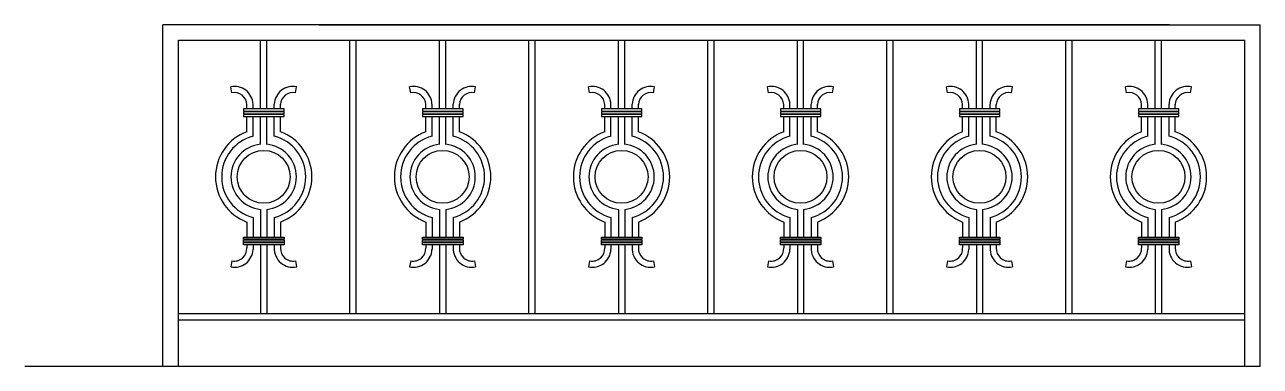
# Model space of a CAD drawing. Header units: millimetres. Extents: x -2048.46 to -2044.48, y 1297 to 1301.18.
# Drawn here: x -2048.459 to -2044.483, y 1300.078 to 1301.178 of the extents above; entities that cross this region are included whole.
import ezdxf

# ---------------------------------------------------------------- set-up
doc = ezdxf.new("R2010")
doc.units = ezdxf.units.MM

msp = doc.modelspace()

# ---------------------------------------------------------------- linework, layer by layer
at = {"color": 2}
for p, q in [((-2044.774, 1301.1779), (-2048.0141, 1301.1778)), ((-2048.0141, 1300.0778), (-2048.0141, 1301.1778)), ((-2047.5112, 1301.1779), (-2044.4827, 1301.1779)), ((-2044.4827, 1300.0779), (-2044.4827, 1301.1779)), ((-2047.9641, 1300.0779), (-2047.9641, 1301.1279)), ((-2047.9641, 1301.1279), (-2044.5327, 1301.1279)), ((-2047.6999, 1300.9064), (-2047.6999, 1301.1278)), ((-2047.6799, 1300.9064), (-2047.6799, 1301.1278)), ((-2047.4122, 1300.2479), (-2047.4122, 1301.1279)), ((-2047.3922, 1300.2479), (-2047.3922, 1301.1279)), ((-2047.1241, 1300.9064), (-2047.1241, 1301.1279)), ((-2047.1041, 1300.9064), (-2047.1041, 1301.1279)), ((-2046.8363, 1300.2479), (-2046.8363, 1301.1279)), ((-2046.8163, 1300.2479), (-2046.8163, 1301.1279)), ((-2046.5482, 1300.9064), (-2046.5482, 1301.1279)), ((-2046.5282, 1300.9064), (-2046.5282, 1301.1279)), ((-2046.2604, 1300.2479), (-2046.2604, 1301.1279)), ((-2046.2404, 1300.2479), (-2046.2404, 1301.1279)), ((-2045.9723, 1300.9064), (-2045.9723, 1301.1279)), ((-2045.9523, 1300.9064), (-2045.9523, 1301.1279)), ((-2045.6845, 1300.2479), (-2045.6845, 1301.1279)), ((-2045.6645, 1300.2479), (-2045.6645, 1301.1279)), ((-2045.3964, 1300.9064), (-2045.3964, 1301.1279)), ((-2045.3764, 1300.9064), (-2045.3764, 1301.1279)), ((-2045.1086, 1300.2479), (-2045.1086, 1301.1279)), ((-2045.0886, 1300.2479), (-2045.0886, 1301.1279)), ((-2044.8205, 1300.9064), (-2044.8205, 1301.1279)), ((-2044.8005, 1300.9064), (-2044.8005, 1301.1279)), ((-2044.5327, 1300.0779), (-2044.5327, 1301.1279)), ((-2044.5327, 1300.2479), (-2044.5327, 1301.1279)), ((-2047.7927, 1300.9582), (-2047.7961, 1300.9779)), ((-2047.6999, 1300.9064), (-2047.6999, 1300.9641)), ((-2047.6799, 1300.9064), (-2047.6799, 1300.9641)), ((-2047.5872, 1300.9582), (-2047.5838, 1300.9779)), ((-2047.2168, 1300.9582), (-2047.2202, 1300.9779)), ((-2047.1241, 1300.9064), (-2047.1241, 1300.9641)), ((-2047.1041, 1300.9064), (-2047.1041, 1300.9641)), ((-2047.0113, 1300.9582), (-2047.0079, 1300.9779)), ((-2046.6409, 1300.9582), (-2046.6443, 1300.9779)), ((-2046.5482, 1300.9064), (-2046.5482, 1300.9641)), ((-2046.5282, 1300.9064), (-2046.5282, 1300.9641)), ((-2046.4354, 1300.9582), (-2046.432, 1300.9779)), ((-2046.0651, 1300.9582), (-2046.0684, 1300.9779)), ((-2045.9723, 1300.9064), (-2045.9723, 1300.9641)), ((-2045.9523, 1300.9064), (-2045.9523, 1300.9641)), ((-2045.8595, 1300.9582), (-2045.8561, 1300.9779)), ((-2045.4892, 1300.9582), (-2045.4926, 1300.9779)), ((-2045.3964, 1300.9064), (-2045.3964, 1300.9641)), ((-2045.3764, 1300.9064), (-2045.3764, 1300.9641)), ((-2045.2836, 1300.9582), (-2045.2802, 1300.9779)), ((-2044.9133, 1300.9582), (-2044.9167, 1300.9779)), ((-2044.8205, 1300.9064), (-2044.8205, 1300.9641)), ((-2044.8005, 1300.9064), (-2044.8005, 1300.9641)), ((-2044.7077, 1300.9582), (-2044.7043, 1300.9779)), ((-2047.7441, 1300.9064), (-2047.7441, 1300.9215)), ((-2047.7241, 1300.9064), (-2047.7241, 1300.922)), ((-2047.6558, 1300.9064), (-2047.6558, 1300.922)), ((-2047.6358, 1300.9064), (-2047.6358, 1300.9215)), ((-2047.1682, 1300.9064), (-2047.1682, 1300.9215)), ((-2047.1482, 1300.9064), (-2047.1482, 1300.922)), ((-2047.0799, 1300.9064), (-2047.0799, 1300.922)), ((-2047.0599, 1300.9064), (-2047.0599, 1300.9215)), ((-2046.5923, 1300.9064), (-2046.5923, 1300.9215)), ((-2046.5723, 1300.9064), (-2046.5723, 1300.922)), ((-2046.504, 1300.9064), (-2046.504, 1300.922)), ((-2046.484, 1300.9064), (-2046.484, 1300.9215)), ((-2046.0164, 1300.9064), (-2046.0164, 1300.9215)), ((-2045.9964, 1300.9064), (-2045.9964, 1300.922)), ((-2045.9281, 1300.9064), (-2045.9281, 1300.922)), ((-2045.9081, 1300.9064), (-2045.9081, 1300.9215)), ((-2045.4405, 1300.9064), (-2045.4405, 1300.9215)), ((-2045.4205, 1300.9064), (-2045.4205, 1300.922)), ((-2045.3522, 1300.9064), (-2045.3522, 1300.922)), ((-2045.3322, 1300.9064), (-2045.3322, 1300.9215)), ((-2044.8646, 1300.9064), (-2044.8646, 1300.9215)), ((-2044.8446, 1300.9064), (-2044.8446, 1300.922)), ((-2044.7763, 1300.9064), (-2044.7763, 1300.922)), ((-2044.7563, 1300.9064), (-2044.7563, 1300.9215)), ((-2047.7441, 1300.8977), (-2047.7441, 1300.8994)), ((-2047.7441, 1300.8889), (-2047.7441, 1300.8907)), ((-2047.7441, 1300.8334), (-2047.7441, 1300.882)), ((-2047.7241, 1300.8977), (-2047.7241, 1300.8994)), ((-2047.7241, 1300.8889), (-2047.7241, 1300.8907)), ((-2047.7241, 1300.8187), (-2047.7241, 1300.882)), ((-2047.6999, 1300.8975), (-2047.6999, 1300.8994)), ((-2047.6999, 1300.8975), (-2047.6999, 1300.8994)), ((-2047.6999, 1300.8889), (-2047.6999, 1300.8907)), ((-2047.6999, 1300.8889), (-2047.6999, 1300.8907)), ((-2047.6999, 1300.7926), (-2047.6999, 1300.882)), ((-2047.6999, 1300.8428), (-2047.6999, 1300.882)), ((-2047.6799, 1300.8975), (-2047.6799, 1300.8994)), ((-2047.6799, 1300.8975), (-2047.6799, 1300.8994)), ((-2047.6799, 1300.8889), (-2047.6799, 1300.8907)), ((-2047.6799, 1300.8889), (-2047.6799, 1300.8907)), ((-2047.6799, 1300.7926), (-2047.6799, 1300.882)), ((-2047.6799, 1300.8428), (-2047.6799, 1300.882)), ((-2047.6558, 1300.8977), (-2047.6558, 1300.8994)), ((-2047.6558, 1300.8889), (-2047.6558, 1300.8907)), ((-2047.6558, 1300.8187), (-2047.6558, 1300.882)), ((-2047.6358, 1300.8977), (-2047.6358, 1300.8994)), ((-2047.6358, 1300.8889), (-2047.6358, 1300.8907)), ((-2047.6358, 1300.8334), (-2047.6358, 1300.882)), ((-2047.1682, 1300.8977), (-2047.1682, 1300.8994)), ((-2047.1682, 1300.889), (-2047.1682, 1300.8907)), ((-2047.1682, 1300.8334), (-2047.1682, 1300.882)), ((-2047.1482, 1300.8977), (-2047.1482, 1300.8994)), ((-2047.1482, 1300.889), (-2047.1482, 1300.8907)), ((-2047.1482, 1300.8187), (-2047.1482, 1300.882)), ((-2047.1241, 1300.8975), (-2047.1241, 1300.8994)), ((-2047.1241, 1300.8975), (-2047.1241, 1300.8994)), ((-2047.1241, 1300.889), (-2047.1241, 1300.8907)), ((-2047.1241, 1300.889), (-2047.1241, 1300.8907)), ((-2047.1241, 1300.8428), (-2047.1241, 1300.882)), ((-2047.1241, 1300.7926), (-2047.1241, 1300.882)), ((-2047.1041, 1300.8975), (-2047.1041, 1300.8994)), ((-2047.1041, 1300.8975), (-2047.1041, 1300.8994)), ((-2047.1041, 1300.889), (-2047.1041, 1300.8907)), ((-2047.1041, 1300.889), (-2047.1041, 1300.8907)), ((-2047.1041, 1300.8428), (-2047.1041, 1300.882)), ((-2047.1041, 1300.7926), (-2047.1041, 1300.882)), ((-2047.0799, 1300.8977), (-2047.0799, 1300.8994)), ((-2047.0799, 1300.889), (-2047.0799, 1300.8907)), ((-2047.0799, 1300.8187), (-2047.0799, 1300.882)), ((-2047.0599, 1300.8977), (-2047.0599, 1300.8994)), ((-2047.0599, 1300.889), (-2047.0599, 1300.8907)), ((-2047.0599, 1300.8334), (-2047.0599, 1300.882)), ((-2046.5923, 1300.8977), (-2046.5923, 1300.8994)), ((-2046.5923, 1300.889), (-2046.5923, 1300.8907)), ((-2046.5923, 1300.8334), (-2046.5923, 1300.882)), ((-2046.5723, 1300.8977), (-2046.5723, 1300.8994)), ((-2046.5723, 1300.889), (-2046.5723, 1300.8907)), ((-2046.5723, 1300.8187), (-2046.5723, 1300.882)), ((-2046.5482, 1300.8975), (-2046.5482, 1300.8994)), ((-2046.5482, 1300.8975), (-2046.5482, 1300.8994)), ((-2046.5482, 1300.889), (-2046.5482, 1300.8907)), ((-2046.5482, 1300.889), (-2046.5482, 1300.8907)), ((-2046.5482, 1300.7926), (-2046.5482, 1300.882)), ((-2046.5482, 1300.8428), (-2046.5482, 1300.882)), ((-2046.5282, 1300.8975), (-2046.5282, 1300.8994)), ((-2046.5282, 1300.8975), (-2046.5282, 1300.8994)), ((-2046.5282, 1300.889), (-2046.5282, 1300.8907)), ((-2046.5282, 1300.889), (-2046.5282, 1300.8907)), ((-2046.5282, 1300.7926), (-2046.5282, 1300.882)), ((-2046.5282, 1300.8428), (-2046.5282, 1300.882)), ((-2046.504, 1300.8977), (-2046.504, 1300.8994)), ((-2046.504, 1300.889), (-2046.504, 1300.8907)), ((-2046.504, 1300.8187), (-2046.504, 1300.882)), ((-2046.484, 1300.8977), (-2046.484, 1300.8994)), ((-2046.484, 1300.889), (-2046.484, 1300.8907)), ((-2046.484, 1300.8334), (-2046.484, 1300.882)), ((-2046.0164, 1300.8977), (-2046.0164, 1300.8994)), ((-2046.0164, 1300.889), (-2046.0164, 1300.8907)), ((-2046.0164, 1300.8334), (-2046.0164, 1300.882)), ((-2045.9964, 1300.8977), (-2045.9964, 1300.8994)), ((-2045.9964, 1300.889), (-2045.9964, 1300.8907)), ((-2045.9964, 1300.8187), (-2045.9964, 1300.882)), ((-2045.9723, 1300.8975), (-2045.9723, 1300.8994)), ((-2045.9723, 1300.8975), (-2045.9723, 1300.8994)), ((-2045.9723, 1300.889), (-2045.9723, 1300.8907)), ((-2045.9723, 1300.889), (-2045.9723, 1300.8907)), ((-2045.9723, 1300.7926), (-2045.9723, 1300.882)), ((-2045.9723, 1300.8428), (-2045.9723, 1300.882)), ((-2045.9523, 1300.8975), (-2045.9523, 1300.8994)), ((-2045.9523, 1300.8975), (-2045.9523, 1300.8994)), ((-2045.9523, 1300.889), (-2045.9523, 1300.8907)), ((-2045.9523, 1300.889), (-2045.9523, 1300.8907)), ((-2045.9523, 1300.7926), (-2045.9523, 1300.882)), ((-2045.9523, 1300.8428), (-2045.9523, 1300.882)), ((-2045.9281, 1300.8977), (-2045.9281, 1300.8994)), ((-2045.9281, 1300.889), (-2045.9281, 1300.8907)), ((-2045.9281, 1300.8187), (-2045.9281, 1300.882)), ((-2045.9081, 1300.8977), (-2045.9081, 1300.8994)), ((-2045.9081, 1300.889), (-2045.9081, 1300.8907)), ((-2045.9081, 1300.8334), (-2045.9081, 1300.882)), ((-2045.4405, 1300.8977), (-2045.4405, 1300.8994)), ((-2045.4405, 1300.889), (-2045.4405, 1300.8907)), ((-2045.4405, 1300.8334), (-2045.4405, 1300.882)), ((-2045.4205, 1300.8977), (-2045.4205, 1300.8994)), ((-2045.4205, 1300.889), (-2045.4205, 1300.8907)), ((-2045.4205, 1300.8187), (-2045.4205, 1300.882)), ((-2045.3964, 1300.8975), (-2045.3964, 1300.8994)), ((-2045.3964, 1300.8975), (-2045.3964, 1300.8994)), ((-2045.3964, 1300.889), (-2045.3964, 1300.8907)), ((-2045.3964, 1300.889), (-2045.3964, 1300.8907)), ((-2045.3964, 1300.7926), (-2045.3964, 1300.882)), ((-2045.3964, 1300.8428), (-2045.3964, 1300.882)), ((-2045.3764, 1300.8975), (-2045.3764, 1300.8994)), ((-2045.3764, 1300.8975), (-2045.3764, 1300.8994)), ((-2045.3764, 1300.889), (-2045.3764, 1300.8907)), ((-2045.3764, 1300.889), (-2045.3764, 1300.8907)), ((-2045.3764, 1300.7926), (-2045.3764, 1300.882)), ((-2045.3764, 1300.8428), (-2045.3764, 1300.882)), ((-2045.3522, 1300.8977), (-2045.3522, 1300.8994)), ((-2045.3522, 1300.889), (-2045.3522, 1300.8907)), ((-2045.3522, 1300.8187), (-2045.3522, 1300.882)), ((-2045.3322, 1300.8977), (-2045.3322, 1300.8994)), ((-2045.3322, 1300.889), (-2045.3322, 1300.8907)), ((-2045.3322, 1300.8334), (-2045.3322, 1300.882)), ((-2044.8646, 1300.8977), (-2044.8646, 1300.8994)), ((-2044.8646, 1300.889), (-2044.8646, 1300.8907)), ((-2044.8646, 1300.8334), (-2044.8646, 1300.882)), ((-2044.8446, 1300.8977), (-2044.8446, 1300.8994)), ((-2044.8446, 1300.889), (-2044.8446, 1300.8907)), ((-2044.8446, 1300.8187), (-2044.8446, 1300.882)), ((-2044.8205, 1300.8975), (-2044.8205, 1300.8994)), ((-2044.8205, 1300.8975), (-2044.8205, 1300.8994)), ((-2044.8205, 1300.889), (-2044.8205, 1300.8907)), ((-2044.8205, 1300.889), (-2044.8205, 1300.8907)), ((-2044.8205, 1300.7926), (-2044.8205, 1300.882)), ((-2044.8205, 1300.8428), (-2044.8205, 1300.882)), ((-2044.8005, 1300.8975), (-2044.8005, 1300.8994)), ((-2044.8005, 1300.8975), (-2044.8005, 1300.8994)), ((-2044.8005, 1300.889), (-2044.8005, 1300.8907)), ((-2044.8005, 1300.889), (-2044.8005, 1300.8907)), ((-2044.8005, 1300.7926), (-2044.8005, 1300.882)), ((-2044.8005, 1300.8428), (-2044.8005, 1300.882)), ((-2044.7763, 1300.8977), (-2044.7763, 1300.8994)), ((-2044.7763, 1300.889), (-2044.7763, 1300.8907)), ((-2044.7763, 1300.8187), (-2044.7763, 1300.882)), ((-2044.7563, 1300.8977), (-2044.7563, 1300.8994)), ((-2044.7563, 1300.889), (-2044.7563, 1300.8907)), ((-2044.7563, 1300.8334), (-2044.7563, 1300.882)), ((-2047.7241, 1300.557), (-2047.7241, 1300.4938)), ((-2047.6999, 1300.5831), (-2047.6999, 1300.4938)), ((-2047.6799, 1300.5831), (-2047.6799, 1300.4938)), ((-2047.6558, 1300.557), (-2047.6558, 1300.4938)), ((-2047.1482, 1300.557), (-2047.1482, 1300.4938)), ((-2047.1241, 1300.5831), (-2047.1241, 1300.4938)), ((-2047.1041, 1300.5831), (-2047.1041, 1300.4938)), ((-2047.0799, 1300.557), (-2047.0799, 1300.4938)), ((-2046.5723, 1300.557), (-2046.5723, 1300.4938)), ((-2046.5482, 1300.5831), (-2046.5482, 1300.4938)), ((-2046.5282, 1300.5831), (-2046.5282, 1300.4938)), ((-2046.504, 1300.557), (-2046.504, 1300.4938)), ((-2045.9964, 1300.557), (-2045.9964, 1300.4938)), ((-2045.9723, 1300.5831), (-2045.9723, 1300.4938)), ((-2045.9523, 1300.5831), (-2045.9523, 1300.4938)), ((-2045.9281, 1300.557), (-2045.9281, 1300.4938)), ((-2045.4205, 1300.557), (-2045.4205, 1300.4938)), ((-2045.3964, 1300.5831), (-2045.3964, 1300.4938)), ((-2045.3764, 1300.5831), (-2045.3764, 1300.4938)), ((-2045.3522, 1300.557), (-2045.3522, 1300.4938)), ((-2044.8446, 1300.557), (-2044.8446, 1300.4938)), ((-2044.8205, 1300.5831), (-2044.8205, 1300.4938)), ((-2044.8005, 1300.5831), (-2044.8005, 1300.4938)), ((-2044.7763, 1300.557), (-2044.7763, 1300.4938)), ((-2047.7441, 1300.5424), (-2047.7441, 1300.4938)), ((-2047.6999, 1300.5329), (-2047.6999, 1300.4938)), ((-2047.6799, 1300.5329), (-2047.6799, 1300.4938)), ((-2047.6358, 1300.5424), (-2047.6358, 1300.4938)), ((-2047.1682, 1300.5424), (-2047.1682, 1300.4938)), ((-2047.1241, 1300.533), (-2047.1241, 1300.4938)), ((-2047.1041, 1300.533), (-2047.1041, 1300.4938)), ((-2047.0599, 1300.5424), (-2047.0599, 1300.4938)), ((-2046.5923, 1300.5424), (-2046.5923, 1300.4938)), ((-2046.5482, 1300.533), (-2046.5482, 1300.4938)), ((-2046.5282, 1300.533), (-2046.5282, 1300.4938)), ((-2046.484, 1300.5424), (-2046.484, 1300.4938)), ((-2046.0164, 1300.5424), (-2046.0164, 1300.4938)), ((-2045.9723, 1300.533), (-2045.9723, 1300.4938)), ((-2045.9523, 1300.533), (-2045.9523, 1300.4938)), ((-2045.9081, 1300.5424), (-2045.9081, 1300.4938)), ((-2045.4405, 1300.5424), (-2045.4405, 1300.4938)), ((-2045.3964, 1300.533), (-2045.3964, 1300.4938)), ((-2045.3764, 1300.533), (-2045.3764, 1300.4938)), ((-2045.3322, 1300.5424), (-2045.3322, 1300.4938)), ((-2044.8646, 1300.5424), (-2044.8646, 1300.4938)), ((-2044.8205, 1300.533), (-2044.8205, 1300.4938)), ((-2044.8005, 1300.533), (-2044.8005, 1300.4938)), ((-2044.7563, 1300.5424), (-2044.7563, 1300.4938)), ((-2047.7441, 1300.4868), (-2047.7441, 1300.4851)), ((-2047.7441, 1300.4781), (-2047.7441, 1300.4763)), ((-2047.7241, 1300.4868), (-2047.7241, 1300.4851)), ((-2047.7241, 1300.4781), (-2047.7241, 1300.4763)), ((-2047.6999, 1300.4868), (-2047.6999, 1300.4851)), ((-2047.6999, 1300.4868), (-2047.6999, 1300.4851)), ((-2047.6999, 1300.4782), (-2047.6999, 1300.4763)), ((-2047.6999, 1300.4782), (-2047.6999, 1300.4763)), ((-2047.6799, 1300.4868), (-2047.6799, 1300.4851)), ((-2047.6799, 1300.4868), (-2047.6799, 1300.4851)), ((-2047.6799, 1300.4782), (-2047.6799, 1300.4763)), ((-2047.6799, 1300.4782), (-2047.6799, 1300.4763)), ((-2047.6558, 1300.4868), (-2047.6558, 1300.4851)), ((-2047.6558, 1300.4781), (-2047.6558, 1300.4763)), ((-2047.6358, 1300.4868), (-2047.6358, 1300.4851)), ((-2047.6358, 1300.4781), (-2047.6358, 1300.4763)), ((-2047.1682, 1300.4868), (-2047.1682, 1300.4851)), ((-2047.1682, 1300.4781), (-2047.1682, 1300.4763)), ((-2047.1482, 1300.4868), (-2047.1482, 1300.4851)), ((-2047.1482, 1300.4781), (-2047.1482, 1300.4763)), ((-2047.1241, 1300.4868), (-2047.1241, 1300.4851)), ((-2047.1241, 1300.4868), (-2047.1241, 1300.4851)), ((-2047.1241, 1300.4782), (-2047.1241, 1300.4763)), ((-2047.1241, 1300.4782), (-2047.1241, 1300.4763)), ((-2047.1041, 1300.4868), (-2047.1041, 1300.4851)), ((-2047.1041, 1300.4868), (-2047.1041, 1300.4851)), ((-2047.1041, 1300.4782), (-2047.1041, 1300.4763)), ((-2047.1041, 1300.4782), (-2047.1041, 1300.4763)), ((-2047.0799, 1300.4868), (-2047.0799, 1300.4851)), ((-2047.0799, 1300.4781), (-2047.0799, 1300.4763)), ((-2047.0599, 1300.4868), (-2047.0599, 1300.4851)), ((-2047.0599, 1300.4781), (-2047.0599, 1300.4763)), ((-2046.5923, 1300.4868), (-2046.5923, 1300.4851)), ((-2046.5923, 1300.4781), (-2046.5923, 1300.4764)), ((-2046.5723, 1300.4868), (-2046.5723, 1300.4851)), ((-2046.5723, 1300.4781), (-2046.5723, 1300.4764)), ((-2046.5482, 1300.4868), (-2046.5482, 1300.4851)), ((-2046.5482, 1300.4868), (-2046.5482, 1300.4851)), ((-2046.5482, 1300.4782), (-2046.5482, 1300.4764)), ((-2046.5482, 1300.4782), (-2046.5482, 1300.4764)), ((-2046.5282, 1300.4868), (-2046.5282, 1300.4851)), ((-2046.5282, 1300.4868), (-2046.5282, 1300.4851)), ((-2046.5282, 1300.4782), (-2046.5282, 1300.4764)), ((-2046.5282, 1300.4782), (-2046.5282, 1300.4764)), ((-2046.504, 1300.4868), (-2046.504, 1300.4851)), ((-2046.504, 1300.4781), (-2046.504, 1300.4764)), ((-2046.484, 1300.4868), (-2046.484, 1300.4851)), ((-2046.484, 1300.4781), (-2046.484, 1300.4764)), ((-2046.0164, 1300.4868), (-2046.0164, 1300.4851)), ((-2046.0164, 1300.4781), (-2046.0164, 1300.4764)), ((-2045.9964, 1300.4868), (-2045.9964, 1300.4851)), ((-2045.9964, 1300.4781), (-2045.9964, 1300.4764)), ((-2045.9723, 1300.4868), (-2045.9723, 1300.4851)), ((-2045.9723, 1300.4868), (-2045.9723, 1300.4851)), ((-2045.9723, 1300.4782), (-2045.9723, 1300.4764)), ((-2045.9723, 1300.4782), (-2045.9723, 1300.4764)), ((-2045.9523, 1300.4868), (-2045.9523, 1300.4851)), ((-2045.9523, 1300.4868), (-2045.9523, 1300.4851)), ((-2045.9523, 1300.4782), (-2045.9523, 1300.4764)), ((-2045.9523, 1300.4782), (-2045.9523, 1300.4764)), ((-2045.9281, 1300.4868), (-2045.9281, 1300.4851)), ((-2045.9281, 1300.4781), (-2045.9281, 1300.4764)), ((-2045.9081, 1300.4868), (-2045.9081, 1300.4851)), ((-2045.9081, 1300.4781), (-2045.9081, 1300.4764)), ((-2045.4405, 1300.4868), (-2045.4405, 1300.4851)), ((-2045.4405, 1300.4781), (-2045.4405, 1300.4763)), ((-2045.4205, 1300.4868), (-2045.4205, 1300.4851)), ((-2045.4205, 1300.4781), (-2045.4205, 1300.4763)), ((-2045.3964, 1300.4868), (-2045.3964, 1300.4851)), ((-2045.3964, 1300.4868), (-2045.3964, 1300.4851)), ((-2045.3964, 1300.4782), (-2045.3964, 1300.4763)), ((-2045.3964, 1300.4782), (-2045.3964, 1300.4763)), ((-2045.3764, 1300.4868), (-2045.3764, 1300.4851)), ((-2045.3764, 1300.4868), (-2045.3764, 1300.4851)), ((-2045.3764, 1300.4782), (-2045.3764, 1300.4763)), ((-2045.3764, 1300.4782), (-2045.3764, 1300.4763)), ((-2045.3522, 1300.4868), (-2045.3522, 1300.4851)), ((-2045.3522, 1300.4781), (-2045.3522, 1300.4763)), ((-2045.3322, 1300.4868), (-2045.3322, 1300.4851)), ((-2045.3322, 1300.4781), (-2045.3322, 1300.4763)), ((-2044.8646, 1300.4868), (-2044.8646, 1300.4851)), ((-2044.8646, 1300.4781), (-2044.8646, 1300.4763)), ((-2044.8446, 1300.4868), (-2044.8446, 1300.4851)), ((-2044.8446, 1300.4781), (-2044.8446, 1300.4763)), ((-2044.8205, 1300.4868), (-2044.8205, 1300.4851)), ((-2044.8205, 1300.4868), (-2044.8205, 1300.4851)), ((-2044.8205, 1300.4782), (-2044.8205, 1300.4763)), ((-2044.8205, 1300.4782), (-2044.8205, 1300.4763)), ((-2044.8005, 1300.4868), (-2044.8005, 1300.4851)), ((-2044.8005, 1300.4868), (-2044.8005, 1300.4851)), ((-2044.8005, 1300.4782), (-2044.8005, 1300.4763)), ((-2044.8005, 1300.4782), (-2044.8005, 1300.4763)), ((-2044.7763, 1300.4868), (-2044.7763, 1300.4851)), ((-2044.7763, 1300.4781), (-2044.7763, 1300.4763)), ((-2044.7563, 1300.4868), (-2044.7563, 1300.4851)), ((-2044.7563, 1300.4781), (-2044.7563, 1300.4763)), ((-2047.7441, 1300.4694), (-2047.7441, 1300.4589)), ((-2047.7241, 1300.4694), (-2047.7241, 1300.4538)), ((-2047.6999, 1300.4694), (-2047.6999, 1300.2479)), ((-2047.6999, 1300.4694), (-2047.6999, 1300.4116)), ((-2047.6799, 1300.4694), (-2047.6799, 1300.4116)), ((-2047.6799, 1300.4694), (-2047.6799, 1300.2479)), ((-2047.6558, 1300.4694), (-2047.6558, 1300.4594)), ((-2047.6358, 1300.4694), (-2047.6358, 1300.4589)), ((-2047.1682, 1300.4694), (-2047.1682, 1300.4589)), ((-2047.1482, 1300.4694), (-2047.1482, 1300.4538)), ((-2047.1241, 1300.4694), (-2047.1241, 1300.4116)), ((-2047.1241, 1300.4694), (-2047.1241, 1300.2479)), ((-2047.1041, 1300.4694), (-2047.1041, 1300.2479)), ((-2047.1041, 1300.4694), (-2047.1041, 1300.4116)), ((-2047.0799, 1300.4694), (-2047.0799, 1300.4594)), ((-2047.0599, 1300.4694), (-2047.0599, 1300.4589)), ((-2046.5923, 1300.4694), (-2046.5923, 1300.4589)), ((-2046.5723, 1300.4694), (-2046.5723, 1300.4538)), ((-2046.5482, 1300.4694), (-2046.5482, 1300.2479)), ((-2046.5482, 1300.4694), (-2046.5482, 1300.4116)), ((-2046.5282, 1300.4694), (-2046.5282, 1300.4116)), ((-2046.5282, 1300.4694), (-2046.5282, 1300.2479)), ((-2046.504, 1300.4694), (-2046.504, 1300.4594)), ((-2046.484, 1300.4694), (-2046.484, 1300.4589)), ((-2046.0164, 1300.4694), (-2046.0164, 1300.4589)), ((-2045.9964, 1300.4694), (-2045.9964, 1300.4538)), ((-2045.9723, 1300.4694), (-2045.9723, 1300.2479)), ((-2045.9723, 1300.4694), (-2045.9723, 1300.4116)), ((-2045.9523, 1300.4694), (-2045.9523, 1300.4116)), ((-2045.9523, 1300.4694), (-2045.9523, 1300.2479)), ((-2045.9281, 1300.4694), (-2045.9281, 1300.4594)), ((-2045.9081, 1300.4694), (-2045.9081, 1300.4589)), ((-2045.4405, 1300.4694), (-2045.4405, 1300.4589)), ((-2045.4205, 1300.4694), (-2045.4205, 1300.4538)), ((-2045.3964, 1300.4694), (-2045.3964, 1300.2479)), ((-2045.3964, 1300.4694), (-2045.3964, 1300.4116)), ((-2045.3764, 1300.4694), (-2045.3764, 1300.4116)), ((-2045.3764, 1300.4694), (-2045.3764, 1300.2479)), ((-2045.3522, 1300.4694), (-2045.3522, 1300.4594)), ((-2045.3322, 1300.4694), (-2045.3322, 1300.4589)), ((-2044.8646, 1300.4694), (-2044.8646, 1300.4589)), ((-2044.8446, 1300.4694), (-2044.8446, 1300.4538)), ((-2044.8205, 1300.4694), (-2044.8205, 1300.2479)), ((-2044.8205, 1300.4694), (-2044.8205, 1300.4116)), ((-2044.8005, 1300.4694), (-2044.8005, 1300.4116)), ((-2044.8005, 1300.4694), (-2044.8005, 1300.2479)), ((-2044.7763, 1300.4694), (-2044.7763, 1300.4594)), ((-2044.7563, 1300.4694), (-2044.7563, 1300.4589)), ((-2047.7927, 1300.4176), (-2047.7961, 1300.3979)), ((-2047.5872, 1300.4176), (-2047.5838, 1300.3979)), ((-2047.2168, 1300.4176), (-2047.2202, 1300.3979)), ((-2047.0113, 1300.4176), (-2047.0079, 1300.3979)), ((-2046.6409, 1300.4176), (-2046.6443, 1300.3979)), ((-2046.4354, 1300.4176), (-2046.432, 1300.3979)), ((-2046.0651, 1300.4176), (-2046.0684, 1300.3979)), ((-2045.8595, 1300.4176), (-2045.8561, 1300.3979)), ((-2045.4892, 1300.4176), (-2045.4926, 1300.3979)), ((-2045.2836, 1300.4176), (-2045.2802, 1300.3979)), ((-2044.9133, 1300.4176), (-2044.9167, 1300.3979)), ((-2044.7077, 1300.4176), (-2044.7043, 1300.3979)), ((-2047.9641, 1300.2479), (-2044.7154, 1300.2479)), ((-2046.7826, 1300.2479), (-2044.5327, 1300.2479)), ((-2047.9641, 1300.2279), (-2044.5327, 1300.2279)), ((-2048.4589, 1300.0779), (-2044.4827, 1300.0779)), ((-2048.4589, 1300.0779), (-2044.7154, 1300.0779))]:
    msp.add_line(p, q, dxfattribs=at)
for points in [[(-2047.6243, 1300.9064), (-2047.7544, 1300.9064), (-2047.7544, 1300.8994), (-2047.6243, 1300.8994)], [(-2047.6243, 1300.8977), (-2047.7544, 1300.8977), (-2047.7544, 1300.8907), (-2047.6243, 1300.8907)], [(-2047.6243, 1300.8889), (-2047.7544, 1300.8889), (-2047.7544, 1300.882), (-2047.6243, 1300.882)], [(-2047.0484, 1300.9064), (-2047.1785, 1300.9064), (-2047.1785, 1300.8994), (-2047.0484, 1300.8994)], [(-2047.0484, 1300.8977), (-2047.1785, 1300.8977), (-2047.1785, 1300.8907), (-2047.0484, 1300.8907)], [(-2047.0484, 1300.889), (-2047.1785, 1300.889), (-2047.1785, 1300.882), (-2047.0484, 1300.882)], [(-2046.4725, 1300.9064), (-2046.6026, 1300.9064), (-2046.6026, 1300.8994), (-2046.4725, 1300.8994)], [(-2046.4725, 1300.8977), (-2046.6026, 1300.8977), (-2046.6026, 1300.8907), (-2046.4725, 1300.8907)], [(-2046.4725, 1300.889), (-2046.6026, 1300.889), (-2046.6026, 1300.882), (-2046.4725, 1300.882)], [(-2045.8966, 1300.9064), (-2046.0267, 1300.9064), (-2046.0267, 1300.8994), (-2045.8966, 1300.8994)], [(-2045.8966, 1300.8977), (-2046.0267, 1300.8977), (-2046.0267, 1300.8907), (-2045.8966, 1300.8907)], [(-2045.8966, 1300.889), (-2046.0267, 1300.889), (-2046.0267, 1300.882), (-2045.8966, 1300.882)], [(-2045.3207, 1300.9064), (-2045.4508, 1300.9064), (-2045.4508, 1300.8994), (-2045.3207, 1300.8994)], [(-2045.3207, 1300.8977), (-2045.4508, 1300.8977), (-2045.4508, 1300.8907), (-2045.3207, 1300.8907)], [(-2045.3207, 1300.889), (-2045.4508, 1300.889), (-2045.4508, 1300.882), (-2045.3207, 1300.882)], [(-2044.7448, 1300.9064), (-2044.8749, 1300.9064), (-2044.8749, 1300.8994), (-2044.7448, 1300.8994)], [(-2044.7448, 1300.8977), (-2044.8749, 1300.8977), (-2044.8749, 1300.8907), (-2044.7448, 1300.8907)], [(-2044.7448, 1300.889), (-2044.8749, 1300.889), (-2044.8749, 1300.882), (-2044.7448, 1300.882)], [(-2047.6243, 1300.4868), (-2047.7544, 1300.4868), (-2047.7544, 1300.4938), (-2047.6243, 1300.4938)], [(-2047.6243, 1300.4781), (-2047.7544, 1300.4781), (-2047.7544, 1300.4851), (-2047.6243, 1300.4851)], [(-2047.6243, 1300.4694), (-2047.7544, 1300.4694), (-2047.7544, 1300.4763), (-2047.6243, 1300.4763)], [(-2047.0484, 1300.4868), (-2047.1785, 1300.4868), (-2047.1785, 1300.4938), (-2047.0484, 1300.4938)], [(-2047.0484, 1300.4781), (-2047.1785, 1300.4781), (-2047.1785, 1300.4851), (-2047.0484, 1300.4851)], [(-2047.0484, 1300.4694), (-2047.1785, 1300.4694), (-2047.1785, 1300.4763), (-2047.0484, 1300.4763)], [(-2046.4725, 1300.4868), (-2046.6026, 1300.4868), (-2046.6026, 1300.4938), (-2046.4725, 1300.4938)], [(-2046.4725, 1300.4781), (-2046.6026, 1300.4781), (-2046.6026, 1300.4851), (-2046.4725, 1300.4851)], [(-2046.4725, 1300.4694), (-2046.6026, 1300.4694), (-2046.6026, 1300.4764), (-2046.4725, 1300.4764)], [(-2045.8966, 1300.4868), (-2046.0267, 1300.4868), (-2046.0267, 1300.4938), (-2045.8966, 1300.4938)], [(-2045.8966, 1300.4781), (-2046.0267, 1300.4781), (-2046.0267, 1300.4851), (-2045.8966, 1300.4851)], [(-2045.8966, 1300.4694), (-2046.0267, 1300.4694), (-2046.0267, 1300.4764), (-2045.8966, 1300.4764)], [(-2045.3207, 1300.4868), (-2045.4508, 1300.4868), (-2045.4508, 1300.4938), (-2045.3207, 1300.4938)], [(-2045.3207, 1300.4781), (-2045.4508, 1300.4781), (-2045.4508, 1300.4851), (-2045.3207, 1300.4851)], [(-2045.3207, 1300.4694), (-2045.4508, 1300.4694), (-2045.4508, 1300.4763), (-2045.3207, 1300.4763)], [(-2044.7448, 1300.4868), (-2044.8749, 1300.4868), (-2044.8749, 1300.4938), (-2044.7448, 1300.4938)], [(-2044.7448, 1300.4781), (-2044.8749, 1300.4781), (-2044.8749, 1300.4851), (-2044.7448, 1300.4851)], [(-2044.7448, 1300.4694), (-2044.8749, 1300.4694), (-2044.8749, 1300.4763), (-2044.7448, 1300.4763)]]:
    msp.add_lwpolyline(points, close=True, dxfattribs=at)
for points in [[(-2047.7441, 1300.8977), (-2047.7441, 1300.8994)], [(-2047.7441, 1300.8889), (-2047.7441, 1300.8907)], [(-2047.6358, 1300.8977), (-2047.6358, 1300.8994)], [(-2047.6358, 1300.8889), (-2047.6358, 1300.8907)], [(-2047.1682, 1300.8977), (-2047.1682, 1300.8994)], [(-2047.1682, 1300.889), (-2047.1682, 1300.8907)], [(-2047.0599, 1300.8977), (-2047.0599, 1300.8994)], [(-2047.0599, 1300.889), (-2047.0599, 1300.8907)], [(-2046.5923, 1300.8977), (-2046.5923, 1300.8994)], [(-2046.5923, 1300.889), (-2046.5923, 1300.8907)], [(-2046.484, 1300.8977), (-2046.484, 1300.8994)], [(-2046.484, 1300.889), (-2046.484, 1300.8907)], [(-2046.0164, 1300.8977), (-2046.0164, 1300.8994)], [(-2046.0164, 1300.889), (-2046.0164, 1300.8907)], [(-2045.9081, 1300.8977), (-2045.9081, 1300.8994)], [(-2045.9081, 1300.889), (-2045.9081, 1300.8907)], [(-2045.4405, 1300.8977), (-2045.4405, 1300.8994)], [(-2045.4405, 1300.889), (-2045.4405, 1300.8907)], [(-2045.3322, 1300.8977), (-2045.3322, 1300.8994)], [(-2045.3322, 1300.889), (-2045.3322, 1300.8907)], [(-2044.8646, 1300.8977), (-2044.8646, 1300.8994)], [(-2044.8646, 1300.889), (-2044.8646, 1300.8907)], [(-2044.7563, 1300.8977), (-2044.7563, 1300.8994)], [(-2044.7563, 1300.889), (-2044.7563, 1300.8907)], [(-2047.7441, 1300.4868), (-2047.7441, 1300.4851)], [(-2047.7441, 1300.4781), (-2047.7441, 1300.4763)], [(-2047.6358, 1300.4868), (-2047.6358, 1300.4851)], [(-2047.6358, 1300.4781), (-2047.6358, 1300.4763)], [(-2047.1682, 1300.4868), (-2047.1682, 1300.4851)], [(-2047.1682, 1300.4781), (-2047.1682, 1300.4763)], [(-2047.0599, 1300.4868), (-2047.0599, 1300.4851)], [(-2047.0599, 1300.4781), (-2047.0599, 1300.4763)], [(-2046.5923, 1300.4868), (-2046.5923, 1300.4851)], [(-2046.5923, 1300.4781), (-2046.5923, 1300.4764)], [(-2046.484, 1300.4868), (-2046.484, 1300.4851)], [(-2046.484, 1300.4781), (-2046.484, 1300.4764)], [(-2046.0164, 1300.4868), (-2046.0164, 1300.4851)], [(-2046.0164, 1300.4781), (-2046.0164, 1300.4764)], [(-2045.9081, 1300.4868), (-2045.9081, 1300.4851)], [(-2045.9081, 1300.4781), (-2045.9081, 1300.4764)], [(-2045.4405, 1300.4868), (-2045.4405, 1300.4851)], [(-2045.4405, 1300.4781), (-2045.4405, 1300.4763)], [(-2045.3322, 1300.4868), (-2045.3322, 1300.4851)], [(-2045.3322, 1300.4781), (-2045.3322, 1300.4763)], [(-2044.8646, 1300.4868), (-2044.8646, 1300.4851)], [(-2044.8646, 1300.4781), (-2044.8646, 1300.4763)], [(-2044.7563, 1300.4868), (-2044.7563, 1300.4851)], [(-2044.7563, 1300.4781), (-2044.7563, 1300.4763)]]:
    msp.add_lwpolyline(points, dxfattribs=at)
for centre in [(-2047.6899, 1300.6879), (-2047.1141, 1300.6879), (-2046.5382, 1300.6879), (-2045.9623, 1300.6879), (-2045.3864, 1300.6879), (-2044.8105, 1300.6879)]:
    msp.add_circle(centre, 0.0852, dxfattribs=at)
for centre, radius, start, end in [((-2047.784, 1300.9192), 0.0599, 2.6817, 101.7022), ((-2047.784, 1300.9192), 0.0399, 2.6817, 101.7022), ((-2047.5959, 1300.9192), 0.0599, 78.2978, 177.3183), ((-2047.5959, 1300.9192), 0.0399, 78.2978, 177.3183), ((-2047.2081, 1300.9192), 0.0599, 2.6817, 101.7022), ((-2047.2081, 1300.9192), 0.0399, 2.6817, 101.7022), ((-2047.02, 1300.9192), 0.0599, 78.2978, 177.3183), ((-2047.02, 1300.9192), 0.0399, 78.2978, 177.3183), ((-2046.6322, 1300.9192), 0.0599, 2.6817, 101.7022), ((-2046.6322, 1300.9192), 0.0399, 2.6817, 101.7022), ((-2046.4441, 1300.9192), 0.0599, 78.2978, 177.3183), ((-2046.4441, 1300.9192), 0.0399, 78.2978, 177.3183), ((-2046.0563, 1300.9192), 0.0599, 2.6817, 101.7022), ((-2046.0563, 1300.9192), 0.0399, 2.6817, 101.7022), ((-2045.8682, 1300.9192), 0.0599, 78.2978, 177.3183), ((-2045.8682, 1300.9192), 0.0399, 78.2978, 177.3183), ((-2045.4804, 1300.9192), 0.0599, 2.6817, 101.7022), ((-2045.4804, 1300.9192), 0.0399, 2.6817, 101.7022), ((-2045.2923, 1300.9192), 0.0599, 78.2978, 177.3183), ((-2045.2923, 1300.9192), 0.0399, 78.2978, 177.3183), ((-2044.9045, 1300.9192), 0.0599, 2.6817, 101.7022), ((-2044.9045, 1300.9192), 0.0399, 2.6817, 101.7022), ((-2044.7165, 1300.9192), 0.0599, 78.2978, 177.3183), ((-2044.7165, 1300.9192), 0.0399, 78.2978, 177.3183), ((-2047.6899, 1300.6879), 0.1552, 110.4121, 249.5879), ((-2047.6899, 1300.6879), 0.1352, 104.6232, 255.3768), ((-2047.6899, 1300.6879), 0.1352, 284.6232, 75.3768), ((-2047.6899, 1300.6879), 0.1552, 290.4121, 69.5879), ((-2047.1141, 1300.6879), 0.1552, 110.4121, 249.5879), ((-2047.1141, 1300.6879), 0.1352, 104.6232, 255.3768), ((-2047.1141, 1300.6879), 0.1352, 284.6232, 75.3768), ((-2047.1141, 1300.6879), 0.1552, 290.4121, 69.5879), ((-2046.5382, 1300.6879), 0.1552, 110.4121, 249.5879), ((-2046.5382, 1300.6879), 0.1352, 104.6232, 255.3768), ((-2046.5382, 1300.6879), 0.1352, 284.6232, 75.3768), ((-2046.5382, 1300.6879), 0.1552, 290.4121, 69.5879), ((-2045.9623, 1300.6879), 0.1552, 110.4121, 249.5879), ((-2045.9623, 1300.6879), 0.1352, 104.6232, 255.3768), ((-2045.9623, 1300.6879), 0.1352, 284.6232, 75.3768), ((-2045.9623, 1300.6879), 0.1552, 290.4121, 69.5879), ((-2045.3864, 1300.6879), 0.1552, 110.4121, 249.5879), ((-2045.3864, 1300.6879), 0.1352, 104.6232, 255.3768), ((-2045.3864, 1300.6879), 0.1352, 284.6232, 75.3768), ((-2045.3864, 1300.6879), 0.1552, 290.4121, 69.5879), ((-2044.8105, 1300.6879), 0.1552, 110.4121, 249.5879), ((-2044.8105, 1300.6879), 0.1352, 104.6232, 255.3768), ((-2044.8105, 1300.6879), 0.1352, 284.6232, 75.3768), ((-2044.8105, 1300.6879), 0.1552, 290.4121, 69.5879), ((-2047.6899, 1300.6879), 0.1052, 95.4526, 264.5474), ((-2047.6899, 1300.6879), 0.1052, 275.4526, 84.5474), ((-2047.1141, 1300.6879), 0.1052, 95.4526, 264.5474), ((-2047.1141, 1300.6879), 0.1052, 275.4526, 84.5474), ((-2046.5382, 1300.6879), 0.1052, 95.4526, 264.5474), ((-2046.5382, 1300.6879), 0.1052, 275.4526, 84.5474), ((-2045.9623, 1300.6879), 0.1052, 95.4526, 264.5474), ((-2045.9623, 1300.6879), 0.1052, 275.4526, 84.5474), ((-2045.3864, 1300.6879), 0.1052, 95.4526, 264.5474), ((-2045.3864, 1300.6879), 0.1052, 275.4526, 84.5474), ((-2044.8105, 1300.6879), 0.1052, 95.4526, 264.5474), ((-2044.8105, 1300.6879), 0.1052, 275.4526, 84.5474), ((-2047.6899, 1300.6879), 0.1552, 257.2942, 257.2948), ((-2047.6899, 1300.6879), 0.1552, 282.7052, 282.7058), ((-2047.1141, 1300.6879), 0.1552, 257.2942, 257.2948), ((-2047.1141, 1300.6879), 0.1552, 282.7052, 282.7058), ((-2046.5382, 1300.6879), 0.1552, 257.2942, 257.2948), ((-2046.5382, 1300.6879), 0.1552, 282.7052, 282.7058), ((-2045.9623, 1300.6879), 0.1552, 257.2942, 257.2948), ((-2045.9623, 1300.6879), 0.1552, 282.7052, 282.7058), ((-2045.3864, 1300.6879), 0.1552, 257.2942, 257.2948), ((-2045.3864, 1300.6879), 0.1552, 282.7052, 282.7058), ((-2044.8105, 1300.6879), 0.1552, 257.2942, 257.2948), ((-2044.8105, 1300.6879), 0.1552, 282.7052, 282.7058), ((-2047.784, 1300.4566), 0.0599, 258.2978, 357.3184), ((-2047.784, 1300.4566), 0.0399, 258.2978, 3.2858), ((-2047.5959, 1300.4566), 0.0599, 177.3177, 281.7022), ((-2047.5959, 1300.4566), 0.0399, 176.7142, 281.7022), ((-2047.2081, 1300.4566), 0.0599, 258.2978, 357.3184), ((-2047.2081, 1300.4566), 0.0399, 258.2978, 3.2858), ((-2047.02, 1300.4566), 0.0599, 177.3177, 281.7022), ((-2047.02, 1300.4566), 0.0399, 176.7142, 281.7022), ((-2046.6322, 1300.4566), 0.0599, 258.2978, 357.3184), ((-2046.6322, 1300.4566), 0.0399, 258.2978, 3.2858), ((-2046.4441, 1300.4566), 0.0599, 177.3177, 281.7022), ((-2046.4441, 1300.4566), 0.0399, 176.7142, 281.7022), ((-2046.0563, 1300.4566), 0.0599, 258.2978, 357.3184), ((-2046.0563, 1300.4566), 0.0399, 258.2978, 3.2858), ((-2045.8682, 1300.4566), 0.0599, 177.3177, 281.7022), ((-2045.8682, 1300.4566), 0.0399, 176.7142, 281.7022), ((-2045.4804, 1300.4566), 0.0599, 258.2978, 357.3184), ((-2045.4804, 1300.4566), 0.0399, 258.2978, 3.2858), ((-2045.2923, 1300.4566), 0.0599, 177.3177, 281.7022), ((-2045.2923, 1300.4566), 0.0399, 176.7142, 281.7022), ((-2044.9045, 1300.4566), 0.0599, 258.2978, 357.3184), ((-2044.9045, 1300.4566), 0.0399, 258.2978, 3.2858), ((-2044.7165, 1300.4566), 0.0599, 177.3177, 281.7022), ((-2044.7165, 1300.4566), 0.0399, 176.7142, 281.7022)]:
    msp.add_arc(centre, radius, start, end, dxfattribs=at)

doc.saveas('drawing.dxf')
